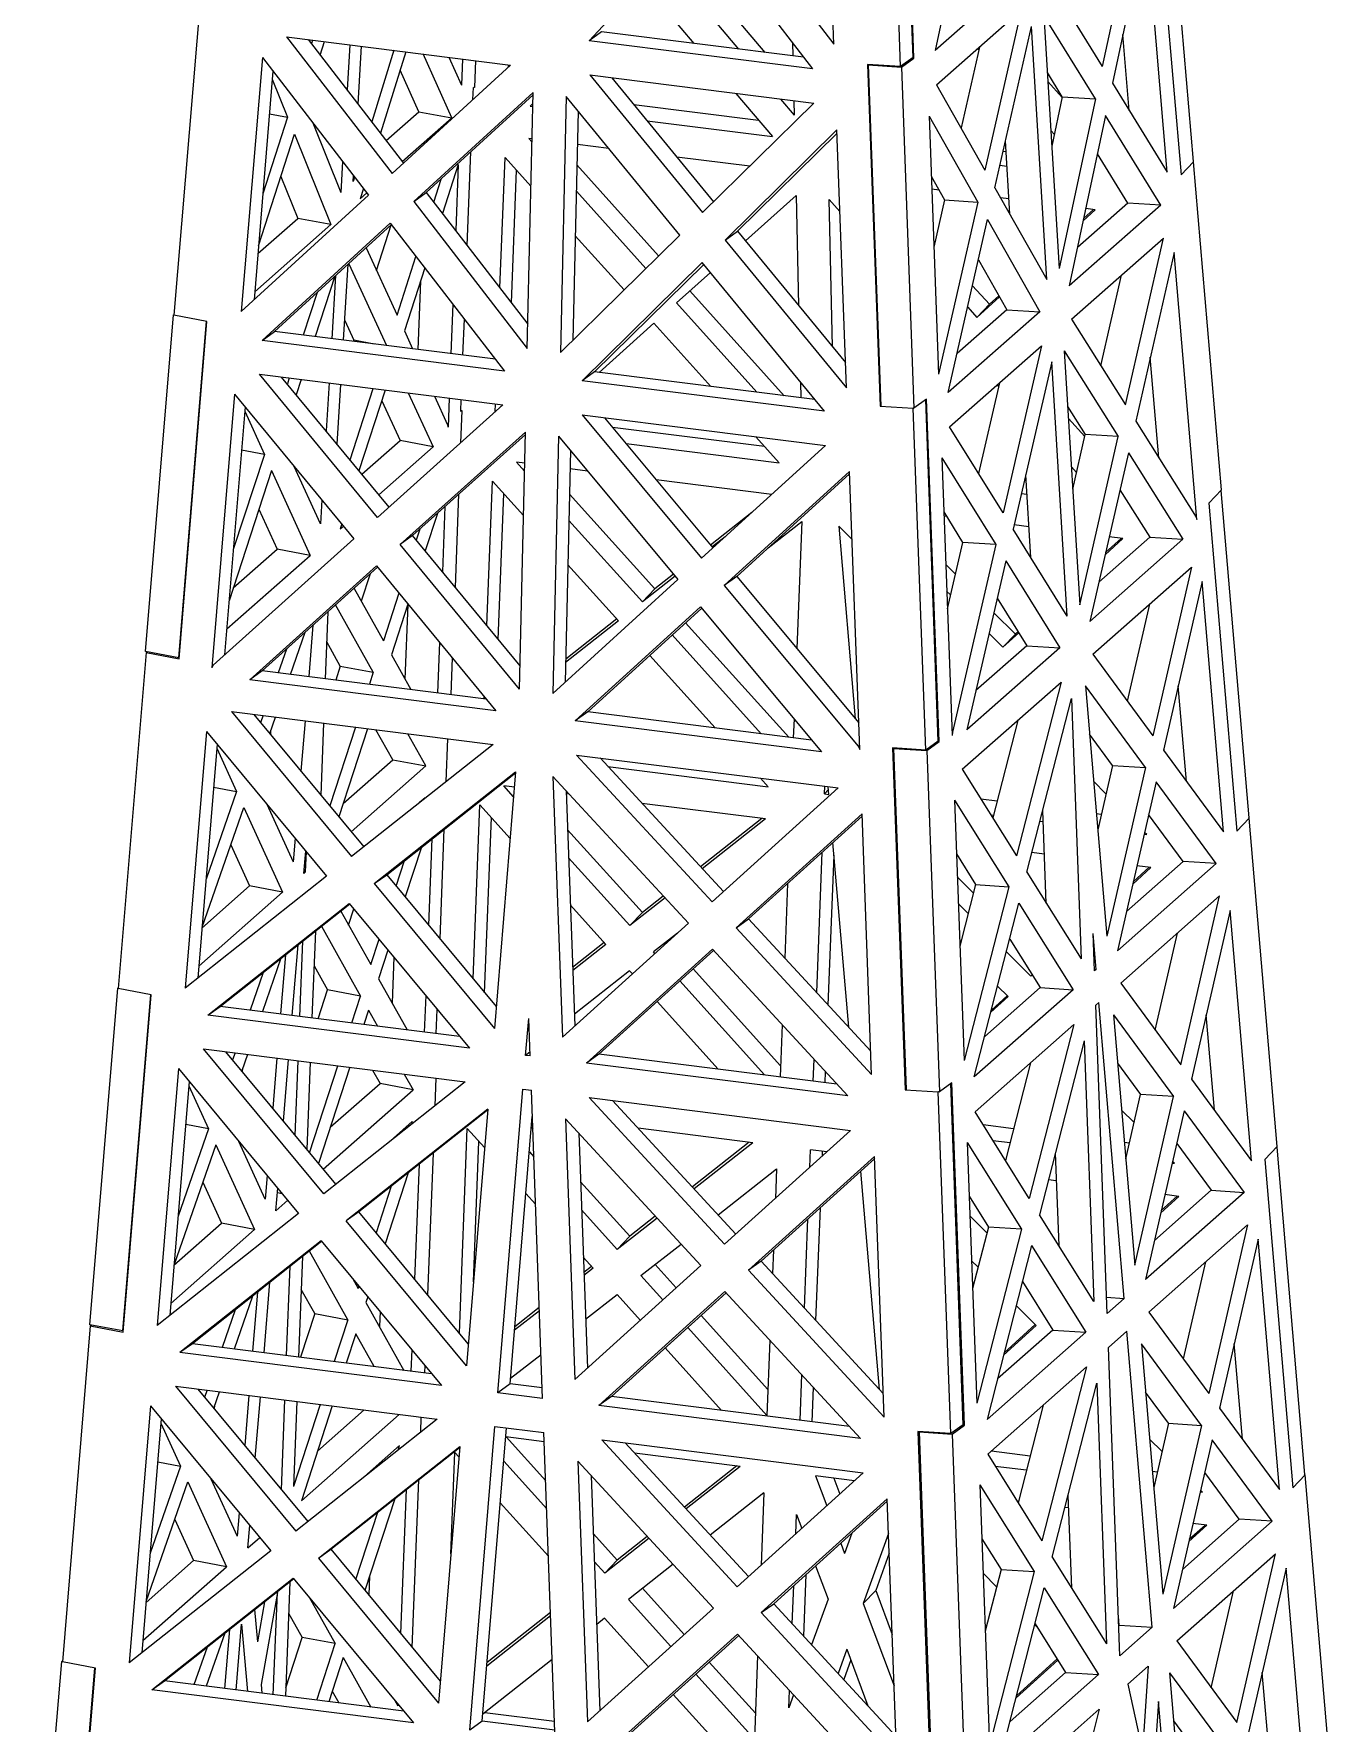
# Model space of a CAD drawing. Header units: millimetres. Extents: x 6136 to 7046, y 1563 to 2173.
# Drawn here: x 6871 to 6910.6, y 1842.3 to 1893.9 of the extents above; entities that cross this region are included whole.
import ezdxf

# ---------------------------------------------------------------- set-up
doc = ezdxf.new("R2010")
doc.units = ezdxf.units.MM
doc.header["$LTSCALE"] = 0.5
doc.layers.get('0').update_dxf_attribs({"color": 255})

# ---------------------------------------------------------------- blocks, each defined once
blk = doc.blocks.new('eiffel')
at = {"color": 3, "linetype": 'Continuous', "lineweight": 15}
for p, q in [((9.205, 107.48), (8.673, 121.965)), ((9.734, 107.86), (9.203, 122.328)), ((9.769, 107.837), (9.231, 122.348)), ((6.371, 108.422), (5.974, 119.262)), ((19.905, 116.804), (21.091, 102.893)), ((20.418, 117.342), (21.599, 103.458)), ((12.192, 115.333), (10.674, 108.157)), ((1.629, 114.605), (6.371, 108.422)), ((19.175, 114.156), (17.752, 107.475)), ((0.694, 113.603), (-4.003, 108.568)), ((0.694, 113.603), (5.472, 107.374)), ((19.616, 113.498), (18.183, 106.775)), ((20.51, 102.999), (19.616, 113.498)), ((0.189, 111.937), (3.446, 108.076)), ((-20.418, 111.185), (-21.599, 96.944)), ((-0.373, 111.422), (2.331, 108.217)), ((14.255, 111.315), (10.674, 108.157)), ((15.586, 110.99), (17.752, 107.475)), ((-1.326, 110.548), (0.439, 108.455)), ((10.729, 106.707), (14.318, 109.873)), ((14.318, 109.873), (12.778, 103.088)), ((17.46, 106.103), (15.279, 109.641)), ((15.279, 109.641), (15.93, 98.924)), ((-3.473, 108.948), (-4.003, 108.568)), ((5.093, 107.869), (-3.473, 108.948)), ((13.198, 102.345), (14.749, 109.174)), ((15.4, 98.456), (14.749, 109.174)), ((18.894, 105.622), (18.621, 108.829)), ((-16.825, 108.739), (-7.328, 107.543)), ((-16.825, 108.739), (-12.35, 102.946)), ((-15.913, 108.624), (-11.868, 103.387)), ((-15.728, 108.601), (-15.777, 108.448)), ((-15.406, 107.967), (-15.222, 108.537)), ((-14.144, 108.401), (-14.262, 106.486)), ((-13.797, 105.885), (-13.646, 108.338)), ((-12.275, 108.166), (-13.216, 105.132)), ((5.472, 107.374), (-4.003, 108.568)), ((4.617, 108.488), (4.631, 107.927)), ((12.542, 108.306), (11.764, 104.88)), ((12.516, 108.193), (12.471, 108.244)), ((-17.853, 107.86), (-18.746, 97.092)), ((-17.853, 107.86), (-13.35, 102.03)), ((-11.775, 108.103), (-12.845, 104.652)), ((-7.328, 107.543), (-12.35, 102.946)), ((-9.824, 105.302), (-11.039, 108.01)), ((-9.949, 107.873), (-9.414, 106.682)), ((-9.371, 107.8), (-9.414, 106.682)), ((-8.819, 107.73), (-8.863, 106.591)), ((-7.417, 107.461), (-7.413, 107.553)), ((9.205, 107.48), (7.802, 107.569)), ((7.802, 107.569), (8.334, 93.085)), ((7.834, 107.547), (7.86, 107.565)), ((7.834, 107.547), (9.235, 107.458)), ((7.834, 107.547), (8.371, 93.091)), ((9.734, 107.86), (9.205, 107.48)), ((9.235, 107.458), (9.769, 107.837)), ((9.235, 107.458), (9.771, 93.001)), ((9.708, 107.841), (9.769, 107.837)), ((-17.404, 107.278), (-18.207, 97.585)), ((-17.431, 106.948), (-16.783, 105.336)), ((-11.225, 105.565), (-12.015, 107.328)), ((-3.975, 107.12), (5.522, 105.924)), ((-3.975, 107.12), (0.811, 101.288)), ((-3.037, 107.002), (1.276, 101.746)), ((10.729, 106.707), (12.778, 103.088)), ((16.059, 106.193), (15.426, 107.22)), ((15.449, 106.847), (16.054, 106.169)), ((18.183, 106.775), (20.51, 102.999)), ((-11.431, 101.756), (-6.376, 106.383)), ((-10.902, 102.136), (-6.379, 106.276)), ((-8.925, 106.081), (-8.905, 106.585)), ((-8.905, 106.585), (-8.894, 106.597)), ((-8.863, 106.591), (-8.894, 106.597)), ((-6.622, 95.531), (-6.376, 106.383)), ((-4.973, 106.206), (-5.219, 95.354)), ((-0.157, 100.336), (-4.973, 106.206)), ((2.224, 106.339), (3.768, 104.508)), ((4.116, 106.101), (4.69, 105.42)), ((4.675, 106.03), (4.69, 105.42)), ((16.059, 106.193), (15.615, 104.11)), ((17.46, 106.103), (15.93, 98.924)), ((16.059, 106.193), (17.46, 106.103)), ((-16.783, 105.336), (-17.835, 102.08)), ((-17.553, 105.48), (-16.783, 105.336)), ((-12.608, 104.345), (-11.225, 105.565)), ((-11.92, 103.454), (-9.824, 105.302)), ((-11.225, 105.565), (-9.824, 105.302)), ((-6.501, 105.802), (-6.387, 105.907)), ((-6.501, 105.802), (-6.39, 105.788)), ((-4.467, 105.588), (-4.687, 95.878)), ((-4.468, 105.546), (-4.428, 105.541)), ((-2.107, 105.869), (3.183, 105.203)), ((5.522, 105.924), (0.811, 101.288)), ((10.409, 105.379), (12.471, 101.737)), ((10.409, 105.379), (10.815, 94.448)), ((17.891, 105.403), (16.352, 98.179)), ((20.233, 101.602), (17.891, 105.403)), ((-18.017, 99.884), (-16.491, 104.609)), ((-16.491, 104.609), (-14.951, 100.781)), ((-15.718, 105.095), (-14.529, 102.14)), ((-1.539, 105.177), (3.768, 104.508)), ((6.505, 104.791), (1.764, 100.126)), ((6.51, 104.655), (2.293, 100.506)), ((6.906, 93.86), (6.505, 104.791)), ((15.721, 104.605), (15.575, 104.767)), ((-9.168, 99.892), (-9.012, 103.866)), ((-6.424, 104.288), (-6.551, 104.43)), ((-6.421, 104.413), (-6.551, 104.43)), ((-3.166, 104.003), (-4.499, 104.171)), ((13.55, 103.896), (13.675, 103.881)), ((13.837, 101.217), (13.648, 104.327)), ((-14.449, 103.452), (-14.529, 102.14)), ((-9.546, 103.329), (-10.22, 101.253)), ((-9.546, 103.329), (-9.656, 100.524)), ((-7.78, 98.095), (-7.566, 103.627)), ((-7.566, 103.627), (-6.467, 102.404)), ((-1.053, 99.453), (-4.518, 103.31)), ((2.806, 103.251), (-0.278, 103.639)), ((13.413, 103.293), (13.713, 103.255)), ((18.833, 101.692), (17.545, 103.781)), ((21.091, 102.893), (21.615, 103.446)), ((21.589, 103.448), (21.599, 103.458)), ((21.589, 103.448), (21.615, 103.446)), ((22.8, 89.535), (21.615, 103.446)), ((-17.067, 102.823), (-16.352, 101.044)), ((-13.999, 102.608), (-13.984, 102.851)), ((-13.941, 102.795), (-13.999, 102.608)), ((-10.591, 101.734), (-10.275, 102.71)), ((-7.297, 97.469), (-7.079, 103.085)), ((10.504, 102.827), (11.07, 101.827)), ((-13.35, 102.03), (-18.746, 97.092)), ((-13.57, 102.316), (-13.706, 101.879)), ((-13.706, 101.879), (-13.425, 102.127)), ((-11.431, 101.756), (-10.902, 102.136)), ((-11.431, 101.756), (-6.622, 95.531)), ((-10.902, 102.136), (-6.599, 96.565)), ((-1.598, 98.917), (-4.543, 102.195)), ((4.77, 102.019), (2.63, 100.095)), ((4.77, 102.019), (4.88, 97.354)), ((6.321, 95.598), (6.173, 101.843)), ((6.173, 101.843), (6.632, 101.337)), ((10.837, 102.239), (10.524, 102.278)), ((11.07, 101.827), (10.615, 99.824)), ((12.471, 101.737), (10.815, 94.448)), ((11.07, 101.827), (12.471, 101.737)), ((13.198, 102.345), (15.4, 98.456)), ((13.798, 101.866), (13.444, 101.911)), ((18.833, 101.692), (16.699, 99.81)), ((20.233, 101.602), (18.833, 101.692)), ((-18.044, 99.551), (-16.352, 101.044)), ((-14.951, 100.781), (-16.352, 101.044)), ((11.225, 93.658), (12.891, 100.994)), ((12.891, 100.994), (15.106, 97.081)), ((20.233, 101.602), (16.352, 98.179)), ((16.941, 100.945), (17.448, 101.406)), ((16.96, 101.035), (17.378, 101.415)), ((17.448, 101.406), (17.05, 101.456)), ((-18.178, 97.935), (-14.951, 100.781)), ((-17.862, 95.87), (-12.431, 100.841)), ((-17.333, 96.25), (-12.384, 100.779)), ((-13.017, 98.839), (-12.389, 100.775)), ((-12.431, 100.841), (-7.592, 94.576)), ((-0.157, 100.336), (-5.219, 95.354)), ((-4.586, 100.311), (-2.52, 98.011)), ((1.764, 100.126), (2.293, 100.506)), ((2.293, 100.506), (6.867, 94.933)), ((-13.458, 99.796), (-12.144, 96.948)), ((1.764, 100.126), (6.906, 93.86)), ((10.609, 100.008), (10.647, 99.965)), ((16.452, 96.769), (20.351, 100.207)), ((18.736, 93.144), (20.351, 100.207)), ((20.801, 99.593), (19.169, 92.457)), ((21.764, 88.288), (20.801, 99.593)), ((-14.414, 95.882), (-14.215, 99.103)), ((-14.193, 99.123), (-12.592, 95.652)), ((-12.144, 96.948), (-11.34, 99.428)), ((-10.968, 98.946), (-11.834, 96.276)), ((0.797, 99.174), (-4.298, 94.161)), ((0.861, 99.096), (-3.768, 94.541)), ((5.972, 92.867), (0.797, 99.174)), ((12.505, 99.292), (13.706, 97.17)), ((-14.776, 98.59), (-15.611, 96.033)), ((-14.747, 98.617), (-14.911, 95.945)), ((-11.151, 98.382), (-11.265, 95.485)), ((1.14, 98.755), (-0.294, 97.465)), ((12.255, 98.191), (12.968, 97.404)), ((17.693, 94.799), (18.571, 98.638)), ((-15.531, 97.899), (-16.119, 96.097)), ((-9.779, 97.406), (-9.861, 95.308)), ((3.112, 93.674), (-0.294, 97.465)), ((4.27, 93.528), (0.274, 97.976)), ((12.438, 96.85), (13.395, 97.72)), ((12.438, 96.85), (12.968, 97.404)), ((12.968, 97.404), (13.368, 97.768)), ((-22.8, 82.689), (-21.615, 96.956)), ((-21.597, 96.969), (-21.615, 96.956)), ((-21.598, 96.953), (-21.615, 96.956)), ((-20.201, 96.68), (-21.599, 96.944)), ((-21.4, 82.426), (-20.215, 96.682)), ((-21.386, 82.385), (-20.201, 96.68)), ((-14.362, 96.717), (-13.976, 95.881)), ((-9.35, 95.244), (-9.29, 96.774)), ((15.106, 97.081), (11.225, 93.658)), ((13.706, 97.17), (11.601, 95.314)), ((12.048, 97.281), (12.438, 96.85)), ((13.706, 97.17), (15.106, 97.081)), ((16.452, 96.769), (18.736, 93.144)), ((-17.862, 95.87), (-17.333, 96.25)), ((-7.974, 95.071), (-17.333, 96.25)), ((-11.834, 96.276), (-11.482, 95.513)), ((-1.254, 96.602), (-3.574, 94.516)), ((-1.254, 96.602), (1.155, 93.92)), ((-7.592, 94.576), (-17.862, 95.87)), ((-13.993, 95.829), (-13.976, 95.881)), ((-13.109, 95.718), (-13.976, 95.881)), ((11.28, 92.208), (15.179, 95.646)), ((15.179, 95.646), (13.545, 88.566)), ((16.142, 95.426), (18.428, 91.798)), ((16.142, 95.426), (16.796, 84.66)), ((-3.768, 94.541), (-4.298, 94.161)), ((5.563, 93.365), (-3.768, 94.541)), ((15.612, 94.958), (13.976, 87.872)), ((16.265, 84.192), (15.612, 94.958)), ((20.149, 90.902), (19.786, 95.156)), ((-17.977, 94.44), (-7.662, 93.14)), ((-12.968, 88.374), (-17.977, 94.44)), ((-12.484, 88.809), (-17.036, 94.321)), ((-16.712, 94.281), (-16.794, 94.028)), ((-16.203, 94.216), (-16.415, 93.569)), ((-15.027, 94.068), (-15.152, 92.04)), ((-14.685, 91.475), (-14.529, 94.006)), ((-14.136, 90.809), (-13.155, 93.832)), ((5.972, 92.867), (-4.298, 94.161)), ((4.957, 94.104), (4.972, 93.439)), ((13.394, 94.072), (12.508, 90.233)), ((13.294, 93.983), (13.358, 93.913)), ((-19.036, 93.599), (-19.997, 82.004)), ((-19.036, 93.599), (-13.974, 87.47)), ((-12.648, 93.769), (-13.757, 90.35)), ((-7.662, 93.14), (-12.968, 88.374)), ((-12.794, 93.317), (-12.013, 91.625)), ((-11.666, 93.645), (-10.613, 91.361)), ((-10.556, 93.505), (-9.999, 92.297)), ((-9.935, 93.427), (-9.983, 92.2)), ((-9.444, 92.865), (-9.424, 93.362)), ((-7.984, 92.851), (-7.971, 93.179)), ((8.37, 93.111), (8.334, 93.085)), ((8.334, 93.085), (9.736, 92.996)), ((10.306, 93.381), (9.771, 93.001)), ((10.797, 78.892), (10.266, 93.353)), ((10.844, 78.871), (10.306, 93.381)), ((-18.583, 93.051), (-19.454, 82.546)), ((-18.598, 92.871), (-17.768, 91.042)), ((-9.395, 92.897), (-9.448, 91.536)), ((-9.409, 92.9), (-9.444, 92.865)), ((-9.442, 92.906), (-9.395, 92.897)), ((-4.293, 92.716), (6.022, 91.416)), ((-4.293, 92.716), (0.767, 86.644)), ((-3.348, 92.597), (1.248, 87.081)), ((9.746, 93.003), (9.736, 92.996)), ((10.268, 78.512), (9.736, 92.996)), ((9.746, 93.003), (9.771, 93.001)), ((16.285, 93.065), (17.027, 91.888)), ((16.315, 92.57), (17.009, 91.805)), ((19.169, 92.457), (21.734, 88.386)), ((19.175, 92.482), (19.178, 92.442)), ((-6.703, 91.989), (-12.013, 87.218)), ((-6.705, 91.891), (-11.483, 87.598)), ((-9.999, 92.297), (-9.983, 92.2)), ((-6.949, 81.087), (-6.703, 91.989)), ((-5.299, 91.812), (-5.546, 80.91)), ((-5.299, 91.812), (-0.235, 85.734)), ((-3.015, 92.197), (3.433, 91.384)), ((3.071, 91.788), (4.062, 90.685)), ((13.545, 88.566), (11.28, 92.208)), ((16.498, 89.57), (17.027, 91.888)), ((16.796, 84.66), (18.428, 91.798)), ((18.428, 91.798), (17.027, 91.888)), ((-17.768, 91.042), (-19.084, 87.011)), ((-17.768, 91.042), (-18.735, 91.224)), ((-13.631, 90.198), (-12.013, 91.625)), ((-12.915, 89.331), (-10.613, 91.361)), ((-10.613, 91.361), (-12.013, 91.625)), ((-4.792, 91.203), (-5.015, 81.393)), ((-2.437, 91.504), (4.062, 90.685)), ((0.767, 86.644), (6.022, 91.416)), ((18.861, 91.111), (17.227, 83.966)), ((18.861, 91.111), (21.171, 87.444)), ((-17.461, 90.364), (-19.264, 84.837)), ((-17.461, 90.364), (-15.827, 86.763)), ((-15.395, 88.094), (-16.499, 90.527)), ((-6.732, 90.666), (-7.082, 90.71)), ((-7.082, 90.71), (-6.74, 90.332)), ((-4.065, 90.33), (-4.81, 90.424)), ((7.036, 90.314), (1.727, 85.492)), ((7.04, 90.216), (2.256, 85.871)), ((7.468, 78.543), (7.036, 90.314)), ((10.947, 90.902), (13.235, 87.223)), ((10.947, 90.902), (11.383, 79.132)), ((12.503, 90.242), (12.51, 90.241)), ((16.441, 90.51), (16.658, 90.27)), ((-8.336, 83.787), (-8.098, 89.91)), ((-8.098, 89.91), (-6.783, 88.452)), ((3.743, 89.346), (-1.153, 89.963)), ((14.466, 89.994), (14.518, 89.988)), ((14.719, 86.678), (14.507, 90.173)), ((16.487, 89.74), (16.535, 89.734)), ((18.503, 89.545), (19.771, 87.533)), ((22.8, 89.535), (22.276, 88.981)), ((22.785, 89.518), (23.965, 75.639)), ((-15.332, 89.114), (-15.395, 88.094)), ((-10.115, 88.827), (-10.223, 86.072)), ((-9.533, 89.35), (-9.685, 85.42)), ((-7.851, 83.199), (-7.611, 89.37)), ((-4.834, 89.36), (-1.212, 85.345)), ((14.327, 89.391), (14.556, 89.363)), ((22.276, 88.981), (23.462, 75.069)), ((-17.996, 88.722), (-17.227, 87.027)), ((-14.489, 88.093), (-14.557, 87.883)), ((-10.432, 88.542), (-10.95, 86.952)), ((-4.859, 88.247), (-1.741, 84.791)), ((2.896, 88.578), (1.148, 87.202)), ((3.586, 87.079), (5.01, 88.2)), ((5.01, 88.2), (4.801, 82.818)), ((11.032, 88.603), (11.834, 87.313)), ((11.15, 88.413), (11.038, 88.427)), ((21.734, 88.386), (21.764, 88.288)), ((-13.974, 87.47), (-19.932, 82.117)), ((-14.557, 87.883), (-14.417, 88.006)), ((-11.483, 87.598), (-12.013, 87.218)), ((-6.927, 82.08), (-11.483, 87.598)), ((-11.18, 87.871), (-11.329, 87.411)), ((1.763, 87.549), (1.217, 87.119)), ((7.142, 87.445), (6.586, 88.001)), ((6.586, 88.001), (7.28, 79.842)), ((16.265, 84.192), (13.976, 87.872)), ((14.641, 87.973), (14.018, 88.052)), ((21.171, 87.444), (17.227, 83.966)), ((19.771, 87.533), (17.607, 85.625)), ((18.631, 87.471), (17.872, 86.784)), ((18.558, 87.48), (17.893, 86.879)), ((18.631, 87.471), (18.046, 87.544)), ((19.771, 87.533), (21.171, 87.444)), ((-19.363, 83.644), (-15.827, 86.763)), ((-19.084, 85.389), (-17.227, 87.027)), ((-15.827, 86.763), (-17.227, 87.027)), ((-6.949, 81.087), (-12.013, 87.218)), ((11.834, 87.313), (11.184, 84.497)), ((13.235, 87.223), (11.4, 79.273)), ((13.235, 87.223), (11.834, 87.313)), ((-13.019, 86.314), (-18.386, 81.492)), ((-12.974, 86.259), (-17.857, 81.872)), ((-13.28, 85.984), (-13.659, 84.817)), ((-13.019, 86.314), (-7.951, 80.177)), ((-4.902, 86.367), (-2.758, 83.991)), ((-0.426, 85.963), (-1.212, 85.345)), ((11.115, 86.376), (11.524, 85.967)), ((13.666, 86.529), (12.013, 79.367)), ((13.666, 86.529), (15.957, 82.846)), ((17.347, 82.573), (21.538, 86.269)), ((21.538, 86.269), (19.895, 79.117)), ((-13.967, 85.366), (-12.719, 83.139)), ((-5.546, 80.91), (-0.235, 85.734)), ((-0.357, 85.88), (-1.741, 84.791)), ((-1.212, 85.345), (-1.741, 84.791)), ((2.256, 85.871), (1.727, 85.492)), ((1.727, 85.492), (7.409, 78.672)), ((2.256, 85.871), (7.427, 79.665)), ((11.156, 85.251), (11.32, 85.086)), ((21.988, 85.657), (20.345, 78.505)), ((22.893, 75.049), (21.988, 85.657)), ((-13.152, 81.809), (-14.75, 84.662)), ((-12.063, 85.156), (-12.719, 83.139)), ((-11.684, 84.696), (-12.385, 82.542)), ((-11.689, 84.68), (-11.813, 81.522)), ((0.725, 84.582), (-4.591, 79.754)), ((0.773, 84.524), (-4.062, 80.134)), ((0.725, 84.582), (5.843, 78.439)), ((13.302, 84.952), (14.557, 82.935)), ((19.756, 84.697), (18.811, 80.587)), ((-15.709, 83.801), (-15.89, 81.624)), ((-15.074, 84.372), (-15.185, 81.535)), ((-2.758, 83.991), (-4.996, 82.229)), ((-2.83, 84.071), (-4.993, 82.369)), ((0.089, 83.903), (4.459, 79.06)), ((13.159, 84.33), (14.068, 83.42)), ((-16.664, 81.721), (-16.042, 83.502)), ((-14.552, 82.073), (-15.124, 83.093)), ((-10.341, 83.071), (-10.425, 80.935)), ((-0.477, 83.39), (3.298, 79.206)), ((12.955, 83.449), (13.538, 82.866)), ((14.218, 83.48), (13.538, 82.866)), ((13.538, 82.866), (14.068, 83.42)), ((14.188, 83.528), (14.068, 83.42)), ((-22.784, 82.649), (-23.965, 68.408)), ((-21.4, 82.426), (-22.8, 82.689)), ((-22.743, 82.679), (-22.784, 82.649)), ((-22.784, 82.649), (-21.386, 82.385)), ((-21.4, 82.426), (-21.381, 82.44)), ((-16.836, 82.788), (-17.186, 81.787)), ((-12.385, 82.542), (-11.565, 81.079)), ((-9.802, 82.418), (-9.862, 80.864)), ((-1.432, 82.522), (1.336, 79.453)), ((15.957, 82.846), (12.013, 79.367)), ((14.557, 82.935), (12.397, 81.031)), ((14.557, 82.935), (15.957, 82.846)), ((17.347, 82.573), (19.895, 79.117)), ((-19.932, 82.117), (-19.997, 82.004)), ((-17.857, 81.872), (-18.386, 81.492)), ((-8.363, 80.675), (-17.857, 81.872)), ((-14.552, 82.073), (-14.745, 81.48)), ((-14.552, 82.073), (-13.152, 81.809)), ((-13.152, 81.809), (-13.318, 81.3)), ((-7.951, 80.177), (-18.386, 81.492)), ((11.819, 77.698), (16.01, 81.394)), ((16.01, 81.394), (14.12, 74.024)), ((19.586, 77.772), (17.038, 81.228)), ((17.038, 81.228), (17.942, 70.62)), ((21.318, 77.186), (20.972, 81.235)), ((-8.456, 80.687), (-8.453, 80.784)), ((14.552, 73.333), (16.442, 80.702)), ((16.442, 80.702), (16.852, 69.659)), ((-19.16, 80.145), (-8.073, 78.748)), ((-19.16, 80.145), (-14.068, 74.007)), ((-18.217, 80.026), (-13.558, 74.41)), ((-17.819, 79.976), (-17.925, 79.674)), ((-17.541, 79.212), (-17.297, 79.91)), ((-16.045, 79.752), (-16.223, 77.622)), ((-15.259, 79.653), (-15.379, 76.605)), ((-13.909, 79.483), (-14.996, 76.143)), ((-4.062, 80.134), (-4.591, 79.754)), ((5.843, 78.439), (-4.591, 79.754)), ((5.428, 78.938), (-4.062, 80.134)), ((4.685, 79.83), (4.654, 79.035)), ((14.17, 79.771), (13.11, 75.637)), ((-20.221, 79.306), (-21.123, 68.426)), ((-19.768, 78.76), (-20.59, 68.848)), ((-20.221, 79.306), (-15.128, 73.168)), ((-17.504, 79.319), (-17.515, 79.18)), ((-13.401, 79.419), (-14.616, 75.685)), ((-12.328, 78.102), (-13.04, 79.374)), ((-10.927, 77.839), (-11.692, 79.204)), ((-10.06, 77.177), (-9.989, 78.989)), ((10.797, 78.892), (10.268, 78.512)), ((10.31, 78.491), (10.844, 78.871)), ((10.774, 78.875), (10.844, 78.871)), ((11.378, 79.274), (11.4, 79.273)), ((11.4, 79.273), (11.383, 79.132)), ((18.185, 77.861), (17.213, 79.18)), ((-19.782, 78.587), (-18.945, 76.756)), ((-14.434, 76.245), (-12.328, 78.102)), ((-8.073, 78.748), (-14.068, 74.007)), ((-12.328, 78.102), (-10.927, 77.839)), ((-4.534, 78.302), (6.552, 76.905)), ((-4.534, 78.302), (1.212, 72.082)), ((-3.538, 78.177), (1.691, 72.515)), ((7.462, 78.71), (7.409, 78.672)), ((7.409, 78.672), (7.468, 78.543)), ((10.268, 78.512), (8.865, 78.6)), ((8.865, 78.6), (9.397, 64.116)), ((8.909, 78.58), (8.932, 78.596)), ((8.909, 78.58), (10.31, 78.491)), ((8.909, 78.58), (9.446, 64.125)), ((10.31, 78.491), (10.846, 64.035)), ((20.345, 78.505), (22.893, 75.049)), ((20.359, 78.563), (20.366, 78.478)), ((-14.089, 75.05), (-10.927, 77.839)), ((-13.11, 72.852), (-7.116, 77.594)), ((-12.581, 73.232), (-7.119, 77.552)), ((-7.116, 77.594), (-8.018, 66.714)), ((0.207, 71.174), (-5.539, 77.395)), ((-5.539, 77.395), (-5.134, 66.35)), ((-3.203, 77.814), (3.588, 76.958)), ((11.819, 77.698), (14.12, 74.024)), ((18.185, 77.861), (17.558, 75.131)), ((19.586, 77.772), (17.942, 70.62)), ((18.185, 77.861), (19.586, 77.772)), ((-18.945, 76.756), (-20.242, 73.046)), ((-19.919, 76.94), (-18.945, 76.756)), ((-7.203, 76.535), (-7.614, 76.991)), ((-7.17, 76.935), (-7.614, 76.991)), ((-4.973, 76.782), (-4.608, 66.825)), ((-4.843, 76.642), (-4.969, 76.657)), ((6.552, 76.905), (1.212, 72.082)), ((3.261, 77.32), (3.588, 76.958)), ((5.974, 76.657), (5.987, 76.977)), ((5.974, 76.657), (6.145, 76.836)), ((5.974, 76.657), (6.162, 76.634)), ((6.162, 76.634), (6.135, 76.958)), ((17.91, 76.664), (17.382, 77.192)), ((20.036, 77.16), (18.393, 70.009)), ((22.583, 73.704), (20.036, 77.16)), ((-20.411, 71.002), (-18.636, 76.081)), ((-18.636, 76.081), (-16.993, 72.49)), ((-17.657, 76.215), (-16.542, 73.779)), ((-10.958, 76.488), (-11.188, 76.285)), ((-10.967, 76.459), (-10.958, 76.488)), ((-8.917, 68.816), (-8.631, 76.191)), ((-8.631, 76.191), (-7.35, 74.77)), ((3.472, 75.594), (-1.762, 76.253)), ((11.485, 76.394), (13.785, 72.72)), ((11.485, 76.394), (11.895, 65.35)), ((12.605, 76.442), (13.294, 76.356)), ((15.222, 75.944), (15.367, 72.031)), ((-8.432, 68.231), (-8.144, 75.651)), ((3.322, 75.613), (0.721, 73.566)), ((3.472, 75.594), (0.794, 73.486)), ((7.569, 75.805), (2.228, 70.981)), ((7.572, 75.71), (2.758, 71.361)), ((7.974, 64.76), (7.569, 75.805)), ((13.027, 75.769), (13.14, 75.755)), ((15.11, 75.506), (15.239, 75.49)), ((17.499, 75.826), (17.711, 75.799)), ((17.552, 75.199), (17.573, 75.196)), ((21.183, 73.794), (19.719, 75.78)), ((23.462, 75.069), (23.986, 75.623)), ((23.952, 75.625), (23.965, 75.639)), ((23.952, 75.625), (23.986, 75.623)), ((25.172, 61.711), (23.986, 75.623)), ((-19.19, 74.495), (-18.393, 72.753)), ((-16.459, 74.772), (-16.542, 73.779)), ((-10.668, 74.745), (-10.811, 71.099)), ((-10.321, 70.509), (-10.139, 75.163)), ((-1.744, 71.625), (-4.913, 75.137)), ((7.002, 66.766), (6.336, 74.593)), ((19.528, 74.95), (19.636, 74.936)), ((19.636, 74.936), (19.546, 75.026)), ((-16.091, 73.285), (-16.012, 74.233)), ((-16.019, 73.348), (-15.986, 74.201)), ((-12.176, 72.744), (-11.822, 73.832)), ((-11.11, 74.395), (-11.796, 72.286)), ((-2.274, 71.071), (-4.869, 73.948)), ((5.647, 68.233), (5.878, 74.179)), ((6.134, 67.705), (6.381, 74.061)), ((11.57, 74.111), (12.385, 72.809)), ((15.29, 74.105), (14.767, 74.171)), ((21.183, 73.794), (18.775, 71.67)), ((22.583, 73.704), (21.183, 73.794)), ((-15.128, 73.168), (-21.123, 68.426)), ((-16.091, 73.285), (-16.019, 73.348)), ((-16.019, 73.348), (-16.084, 73.36)), ((-13.11, 72.852), (-12.581, 73.232)), ((-12.581, 73.232), (-7.941, 67.639)), ((11.606, 73.135), (12.292, 72.448)), ((14.552, 73.333), (16.852, 69.659)), ((22.583, 73.704), (18.393, 70.009)), ((19.043, 72.835), (19.816, 73.535)), ((19.064, 72.93), (19.743, 73.544)), ((19.816, 73.535), (19.221, 73.61)), ((-20.548, 69.354), (-16.993, 72.49)), ((-20.414, 70.971), (-18.393, 72.753)), ((-16.993, 72.49), (-18.393, 72.753)), ((-13.11, 72.852), (-8.018, 66.714)), ((-0.856, 72.325), (-1.744, 71.625)), ((4.414, 72.857), (4.291, 69.7)), ((12.385, 72.809), (11.715, 70.198)), ((13.785, 72.72), (11.895, 65.35)), ((12.385, 72.809), (13.785, 72.72)), ((18.535, 68.635), (22.726, 72.331)), ((21.082, 65.179), (22.726, 72.331)), ((-20.165, 67.272), (-14.171, 72.013)), ((-19.636, 67.651), (-14.151, 71.99)), ((-14.53, 71.69), (-13.258, 69.419)), ((-14.198, 71.097), (-13.976, 71.779)), ((-14.171, 72.013), (-9.078, 65.875)), ((-4.795, 71.939), (-3.29, 70.271)), ((-0.782, 72.245), (-2.274, 71.071)), ((-1.744, 71.625), (-2.274, 71.071)), ((11.648, 72.01), (12.071, 71.586)), ((12.328, 64.659), (14.218, 72.029)), ((14.218, 72.029), (16.518, 68.355)), ((23.176, 71.719), (21.533, 64.568)), ((24.08, 61.111), (23.176, 71.719)), ((-15.346, 71.044), (-13.69, 68.089)), ((0.207, 71.174), (-5.134, 66.35)), ((2.228, 70.981), (2.758, 71.361)), ((2.228, 70.981), (7.974, 64.76)), ((2.758, 71.361), (7.938, 65.753)), ((-16.591, 67.268), (-16.342, 70.256)), ((-16.26, 67.226), (-16.134, 70.421)), ((-15.605, 70.84), (-15.749, 67.162)), ((-13.258, 69.419), (-12.908, 70.492)), ((-3.363, 70.351), (-4.699, 69.3)), ((-3.29, 70.271), (-4.694, 69.167)), ((-0.261, 70.752), (-1.269, 69.958)), ((-0.644, 70.406), (-0.667, 70.432)), ((13.827, 70.505), (15.117, 68.444)), ((17.491, 69.213), (17.361, 70.74)), ((17.42, 69.15), (17.361, 70.74)), ((19.999, 66.649), (20.944, 70.759)), ((-17.063, 69.687), (-17.853, 67.427)), ((-16.869, 69.84), (-17.078, 67.329)), ((-12.529, 70.034), (-12.923, 68.822)), ((-12.276, 69.729), (-12.351, 67.801)), ((1.224, 70.074), (-4.117, 65.25)), ((1.273, 70.02), (-3.588, 65.63)), ((-1.211, 69.893), (-1.269, 69.958)), ((6.97, 63.853), (1.224, 70.074)), ((13.689, 69.966), (14.724, 68.93)), ((-17.816, 69.091), (-18.375, 67.493)), ((-15.663, 69.373), (-15.091, 68.352)), ((-12.923, 68.822), (-11.708, 66.653)), ((-2.286, 69.158), (-4.626, 67.316)), ((-2.286, 69.158), (-2.169, 69.028)), ((4.114, 65.132), (0.409, 69.239)), ((14.724, 68.93), (14.778, 68.987)), ((14.724, 68.93), (14.781, 68.982)), ((17.417, 69.218), (17.491, 69.213)), ((17.491, 69.213), (17.42, 69.15)), ((-25.172, 54.157), (-23.986, 68.423)), ((-23.962, 68.44), (-23.986, 68.423)), ((-23.964, 68.419), (-23.986, 68.423)), ((-22.567, 68.143), (-23.965, 68.408)), ((-23.771, 53.894), (-22.587, 68.147)), ((-23.752, 53.848), (-22.567, 68.143)), ((-15.489, 67.129), (-15.091, 68.352)), ((-13.69, 68.089), (-15.091, 68.352)), ((-14.061, 66.949), (-13.69, 68.089)), ((-10.929, 68.105), (-10.989, 66.562)), ((3.434, 64.745), (-0.158, 68.727)), ((16.518, 68.355), (12.328, 64.659)), ((15.117, 68.444), (12.767, 66.371)), ((13.03, 67.399), (13.766, 68.064)), ((13.055, 67.496), (13.726, 68.103)), ((13.316, 68.514), (13.766, 68.064)), ((15.117, 68.444), (16.518, 68.355)), ((18.535, 68.635), (21.082, 65.179)), ((-20.165, 67.272), (-19.636, 67.651)), ((-9.492, 66.373), (-19.636, 67.651)), ((-13.356, 67.492), (-13.553, 66.885)), ((-13.356, 67.492), (-12.975, 66.812)), ((-10.479, 66.498), (-10.439, 67.515)), ((-1.116, 67.862), (1.473, 64.992)), ((17.474, 67.699), (17.61, 67.819)), ((17.958, 54.64), (17.474, 67.699)), ((18.679, 55.275), (17.61, 67.819)), ((22.505, 63.248), (22.16, 67.297)), ((-9.078, 65.875), (-20.165, 67.272)), ((-6.692, 65.574), (-6.562, 67.141)), ((-6.503, 65.55), (-6.562, 67.141)), ((4.182, 66.872), (4.096, 64.662)), ((12.358, 63.188), (16.548, 66.883)), ((16.548, 66.883), (14.658, 59.513)), ((18.226, 67.29), (20.773, 63.834)), ((18.226, 67.29), (19.13, 56.682)), ((16.981, 66.192), (15.091, 58.822)), ((16.981, 66.192), (17.391, 55.148)), ((-20.345, 65.85), (-9.259, 64.453)), ((-15.253, 59.712), (-20.345, 65.85)), ((-14.743, 60.115), (-19.402, 65.731)), ((-19.008, 65.681), (-19.113, 65.382)), ((-18.486, 65.616), (-18.729, 64.92)), ((-17.234, 65.458), (-17.41, 63.33)), ((-16.963, 62.791), (-16.746, 65.397)), ((-16.458, 62.182), (-16.334, 65.345)), ((-15.823, 65.28), (-15.968, 61.591)), ((-6.509, 65.705), (-6.692, 65.574)), ((-6.503, 65.55), (-6.692, 65.574)), ((-3.588, 65.63), (-4.117, 65.25)), ((6.97, 63.853), (-4.117, 65.25)), ((6.503, 64.358), (-3.588, 65.63)), ((5.501, 64.484), (5.537, 65.404)), ((14.709, 65.261), (13.648, 61.126)), ((18.401, 65.243), (19.373, 63.923)), ((-21.406, 65.011), (-22.308, 54.131)), ((-20.953, 64.465), (-21.775, 54.553)), ((-21.406, 65.011), (-16.314, 58.873)), ((-18.692, 65.026), (-18.703, 64.888)), ((-15.851, 61.45), (-14.652, 65.133)), ((-14.144, 65.069), (-15.471, 60.992)), ((-9.259, 64.453), (-15.253, 59.712)), ((-13.183, 64.948), (-12.866, 64.382)), ((-11.835, 64.778), (-11.466, 64.119)), ((-10.493, 64.609), (-10.539, 63.441)), ((6.007, 64.421), (6.024, 64.876)), ((21.533, 64.568), (24.08, 61.111)), ((21.545, 64.618), (21.551, 64.544)), ((-20.968, 64.289), (-20.133, 62.464)), ((-15.276, 60.758), (-11.466, 64.119)), ((-14.972, 62.525), (-12.866, 64.382)), ((-11.466, 64.119), (-12.866, 64.382)), ((-7.877, 51.279), (-6.81, 64.145)), ((-6.81, 64.145), (-6.45, 64.099)), ((-5.971, 51.039), (-6.45, 64.099)), ((-4.002, 63.791), (7.085, 62.394)), ((-4.002, 63.791), (1.744, 57.57)), ((9.445, 64.15), (9.397, 64.116)), ((9.397, 64.116), (10.8, 64.028)), ((10.812, 64.037), (10.8, 64.028)), ((11.331, 49.544), (10.8, 64.028)), ((10.812, 64.037), (10.846, 64.035)), ((11.381, 64.415), (10.846, 64.035)), ((11.861, 49.923), (11.33, 64.379)), ((11.919, 49.904), (11.381, 64.415)), ((18.746, 61.194), (19.373, 63.923)), ((19.13, 56.682), (20.773, 63.834)), ((20.773, 63.834), (19.373, 63.923)), ((-8.301, 63.299), (-14.295, 58.557)), ((-8.304, 63.257), (-13.766, 58.937)), ((-8.301, 63.299), (-9.203, 52.419)), ((-3.006, 63.665), (2.224, 58.004)), ((14.658, 59.513), (12.358, 63.188)), ((18.57, 63.254), (19.098, 62.726)), ((21.224, 63.222), (19.581, 56.071)), ((21.224, 63.222), (23.771, 59.766)), ((-20.133, 62.464), (-21.426, 58.764)), ((-20.133, 62.464), (-21.104, 62.646)), ((-11.496, 62.767), (-12.42, 61.953)), ((-11.496, 62.767), (-11.533, 62.654)), ((-9.5, 53.796), (-9.164, 62.471)), ((-9.164, 62.471), (-8.436, 61.665)), ((-7.348, 51.659), (-6.409, 62.979)), ((-6.446, 62.527), (-6.39, 62.465)), ((-5.006, 62.884), (0.74, 56.663)), ((-5.006, 62.884), (-4.601, 51.839)), ((2.94, 61.874), (-1.917, 62.486)), ((1.744, 57.57), (7.085, 62.394)), ((12.698, 62.644), (13.996, 62.481)), ((-19.824, 61.788), (-21.596, 56.719)), ((-19.824, 61.788), (-18.181, 58.197)), ((-17.73, 59.486), (-18.846, 61.925)), ((-8.908, 55.974), (-8.677, 61.931)), ((-4.441, 62.271), (-4.075, 52.314)), ((2.789, 61.893), (0.382, 59.998)), ((2.94, 61.874), (0.455, 59.919)), ((12.024, 61.884), (14.324, 58.209)), ((12.024, 61.884), (12.433, 50.84)), ((13.12, 61.971), (13.842, 61.88)), ((18.686, 61.89), (18.9, 61.863)), ((20.907, 61.842), (22.371, 59.856)), ((25.172, 61.711), (24.648, 61.158)), ((25.151, 61.69), (26.331, 47.819)), ((-11.209, 60.959), (-11.4, 56.086)), ((-10.617, 61.428), (-10.85, 55.422)), ((-6.533, 61.483), (-6.347, 61.276)), ((8.102, 61.293), (2.761, 56.47)), ((8.105, 61.198), (3.29, 56.849)), ((5.36, 60.836), (5.388, 61.566)), ((6.073, 61.48), (5.388, 61.566)), ((5.886, 61.311), (5.893, 61.502)), ((8.507, 50.249), (8.102, 61.293)), ((15.76, 61.433), (15.906, 57.521)), ((18.74, 61.262), (18.761, 61.26)), ((20.717, 61.013), (20.821, 61)), ((20.734, 61.088), (20.821, 61)), ((24.648, 61.158), (25.833, 47.246)), ((-20.378, 60.202), (-19.581, 58.46)), ((-17.647, 60.48), (-17.73, 59.486)), ((-11.676, 60.59), (-12.651, 57.593)), ((-4.365, 60.22), (-2.277, 57.906)), ((1.473, 58.816), (3.944, 60.761)), ((3.944, 60.761), (3.896, 59.514)), ((8.307, 51.418), (7.52, 60.67)), ((15.804, 60.254), (15.469, 60.296)), ((-17.278, 58.992), (-17.2, 59.941)), ((-17.278, 58.992), (-16.779, 59.433)), ((-17.01, 59.713), (-17.215, 59.751)), ((-12.388, 60.027), (-13.031, 58.051)), ((-6.679, 59.718), (-6.273, 59.267)), ((12.108, 59.601), (12.923, 58.299)), ((23.771, 59.766), (19.581, 56.071)), ((22.371, 59.856), (19.963, 57.732)), ((21.001, 59.599), (20.232, 58.903)), ((20.928, 59.608), (20.254, 58.998)), ((21.001, 59.599), (20.409, 59.674)), ((22.371, 59.856), (23.771, 59.766)), ((-16.314, 58.873), (-22.308, 54.131)), ((-13.766, 58.937), (-14.295, 58.557)), ((-9.126, 53.344), (-13.766, 58.937)), ((-4.322, 59.031), (-2.806, 57.352)), ((-1.195, 58.757), (-2.277, 57.906)), ((5.615, 54.333), (5.801, 59.117)), ((12.139, 58.768), (12.859, 58.048)), ((17.391, 55.148), (15.091, 58.822)), ((-21.733, 55.064), (-18.181, 58.197)), ((-21.599, 56.681), (-19.581, 58.46)), ((-18.181, 58.197), (-19.581, 58.46)), ((-9.203, 52.419), (-14.295, 58.557)), ((-1.122, 58.678), (-2.806, 57.352)), ((5.128, 54.86), (5.275, 58.642)), ((12.923, 58.299), (12.254, 55.688)), ((14.324, 58.209), (12.433, 50.84)), ((14.324, 58.209), (12.923, 58.299)), ((19.723, 54.698), (23.914, 58.393)), ((23.914, 58.393), (22.27, 51.241)), ((-15.356, 57.718), (-21.35, 52.977)), ((-15.336, 57.695), (-20.821, 53.357)), ((-14.229, 54.369), (-15.86, 57.28)), ((-15.356, 57.718), (-10.263, 51.58)), ((-2.277, 57.906), (-2.806, 57.352)), ((-1.802, 56.239), (-0.103, 57.576)), ((3.811, 57.319), (3.772, 56.328)), ((14.756, 57.518), (12.866, 50.149)), ((14.756, 57.518), (17.056, 53.844)), ((24.364, 57.782), (22.721, 50.63)), ((25.268, 47.174), (24.364, 57.782)), ((-16.824, 52.853), (-16.675, 56.636)), ((-16.146, 57.054), (-16.314, 52.789)), ((-4.601, 51.839), (0.74, 56.663)), ((-4.248, 57.023), (-3.823, 56.552)), ((-3.895, 56.632), (-4.224, 56.373)), ((-1.2, 56.712), (-0.305, 55.72)), ((3.29, 56.849), (2.761, 56.47)), ((3.29, 56.849), (8.471, 51.241)), ((12.486, 56.596), (12.21, 56.873)), ((22.131, 56.821), (21.187, 52.711)), ((-17.779, 52.973), (-17.531, 55.959)), ((-14.038, 56.13), (-13.796, 55.698)), ((-3.823, 56.552), (-4.219, 56.24)), ((-1.802, 56.239), (-0.872, 55.208)), ((2.761, 56.47), (8.507, 50.249)), ((14.366, 55.995), (15.656, 53.934)), ((-19.041, 53.132), (-18.252, 55.388)), ((-18.058, 55.542), (-18.266, 53.035)), ((-15.629, 54.632), (-16.201, 55.653)), ((-13.763, 55.799), (-13.796, 55.698)), ((-13.384, 55.341), (-13.462, 55.101)), ((-4.151, 54.39), (-2.818, 55.439)), ((1.756, 55.562), (-3.584, 50.738)), ((1.806, 55.509), (-3.055, 51.118)), ((-2.818, 55.439), (-1.829, 54.342)), ((1.756, 55.562), (7.503, 49.342)), ((17.933, 55.323), (18.679, 55.275)), ((18.679, 55.275), (17.958, 54.64)), ((-19.006, 54.792), (-19.563, 53.198)), ((-15.629, 54.632), (-16.232, 52.779)), ((-15.629, 54.632), (-14.229, 54.369)), ((-13.462, 55.101), (-11.851, 52.226)), ((-12.865, 54.716), (-12.89, 54.081)), ((-6.107, 54.754), (-7.16, 53.926)), ((-6.112, 54.887), (-7.147, 54.072)), ((0.748, 54.553), (3.581, 51.413)), ((14.951, 54.128), (14.104, 54.976)), ((19.723, 54.698), (22.27, 51.241)), ((-25.15, 54.113), (-26.331, 39.871)), ((-23.771, 53.894), (-25.172, 54.157)), ((-25.106, 54.145), (-25.15, 54.113)), ((-25.15, 54.113), (-23.752, 53.848)), ((-23.771, 53.894), (-23.747, 53.912)), ((-14.229, 54.369), (-14.805, 52.599)), ((-13.894, 53.772), (-14.297, 52.535)), ((-13.118, 52.386), (-13.894, 53.772)), ((0.181, 54.041), (3.539, 50.319)), ((17.056, 53.844), (12.866, 50.149)), ((15.656, 53.934), (13.305, 51.86)), ((14.951, 54.128), (13.565, 52.875)), ((14.912, 54.168), (13.59, 52.973)), ((15.656, 53.934), (17.056, 53.844)), ((18.012, 53.189), (18.798, 53.881)), ((19.867, 41.337), (18.798, 53.881)), ((-20.821, 53.357), (-21.35, 52.977)), ((-10.677, 52.079), (-20.821, 53.357)), ((-11.518, 53.092), (-11.553, 52.189)), ((-0.777, 53.176), (1.61, 50.531)), ((3.662, 53.499), (3.539, 50.319)), ((18.497, 40.129), (18.012, 53.189)), ((21.961, 49.896), (19.414, 53.352)), ((19.414, 53.352), (20.318, 42.744)), ((23.693, 49.311), (23.348, 53.36)), ((-10.263, 51.58), (-21.35, 52.977)), ((-10.966, 52.427), (-10.978, 52.117)), ((-7.329, 51.889), (-6.039, 52.904)), ((12.897, 48.677), (17.087, 52.373)), ((17.087, 52.373), (15.197, 45.003)), ((-21.531, 51.555), (-10.444, 50.158)), ((-21.531, 51.555), (-16.438, 45.417)), ((-7.348, 51.659), (-7.877, 51.279)), ((-5.987, 51.488), (-7.348, 51.659)), ((4.943, 50.111), (5.018, 52.032)), ((15.629, 44.312), (17.52, 51.682)), ((17.52, 51.682), (17.929, 40.638)), ((-20.588, 51.436), (-15.928, 45.82)), ((-20.196, 51.387), (-20.3, 51.09)), ((-19.917, 50.628), (-19.674, 51.321)), ((-18.422, 51.163), (-18.598, 49.038)), ((-18.151, 48.499), (-17.934, 51.102)), ((-17.047, 47.169), (-16.898, 50.971)), ((-16.387, 50.907), (-16.529, 47.3)), ((-5.971, 51.039), (-7.877, 51.279)), ((-3.055, 51.118), (-3.584, 50.738)), ((7.036, 49.847), (-3.055, 51.118)), ((5.449, 50.047), (5.505, 51.504)), ((20.561, 49.986), (19.589, 51.305)), ((-22.591, 50.716), (-23.493, 39.836)), ((-22.139, 50.171), (-22.96, 40.258)), ((-22.591, 50.716), (-17.499, 44.578)), ((-19.88, 50.733), (-19.891, 50.597)), ((-15.396, 50.782), (-16.529, 47.3)), ((-10.444, 50.158), (-16.438, 45.417)), ((-14.888, 50.718), (-16.195, 46.703)), ((-16.195, 46.703), (-12.047, 50.36)), ((-15.511, 48.805), (-13.534, 50.548)), ((-11.142, 49.606), (-11.117, 50.243)), ((7.503, 49.342), (-3.584, 50.738)), ((15.247, 50.75), (14.187, 46.616)), ((22.721, 50.63), (25.268, 47.174)), ((22.731, 50.672), (22.736, 50.61)), ((-22.153, 49.991), (-21.321, 48.171)), ((-9.062, 36.984), (-7.995, 49.85)), ((-8.533, 37.364), (-7.503, 49.788)), ((-7.995, 49.85), (-5.917, 49.588)), ((-5.903, 49.202), (-7.534, 49.408)), ((-5.843, 47.548), (-7.519, 49.406)), ((-5.438, 36.528), (-5.917, 49.588)), ((11.331, 49.544), (9.929, 49.632)), ((9.929, 49.632), (10.461, 35.148)), ((9.984, 49.614), (10.003, 49.627)), ((9.984, 49.614), (11.385, 49.524)), ((9.984, 49.614), (10.521, 35.158)), ((11.861, 49.923), (11.331, 49.544)), ((11.385, 49.524), (11.919, 49.904)), ((11.385, 49.524), (11.921, 35.068)), ((11.841, 49.909), (11.919, 49.904)), ((20.561, 49.986), (19.934, 47.256)), ((21.961, 49.896), (20.318, 42.744)), ((20.561, 49.986), (21.961, 49.896)), ((-15.48, 44.262), (-9.486, 49.004)), ((-14.951, 44.642), (-9.489, 48.962)), ((-12.035, 49.047), (-13.652, 47.621)), ((-12.099, 48.849), (-12.035, 49.047)), ((-9.486, 49.004), (-10.388, 38.124)), ((-9.863, 44.455), (-9.696, 48.752)), ((-9.696, 48.752), (-9.523, 48.559)), ((-3.469, 49.28), (7.618, 47.883)), ((-3.469, 49.28), (2.277, 43.059)), ((-2.473, 49.154), (2.757, 43.492)), ((2.407, 48.155), (-2.071, 48.719)), ((13.051, 48.813), (14.697, 48.606)), ((20.285, 48.787), (19.758, 49.315)), ((22.412, 49.285), (20.769, 42.133)), ((24.959, 45.829), (22.412, 49.285)), ((-21.321, 48.171), (-22.61, 44.481)), ((-22.289, 48.353), (-21.321, 48.171)), ((-5.799, 46.359), (-7.62, 48.377)), ((1.273, 42.152), (-4.474, 48.372)), ((-4.474, 48.372), (-4.068, 37.328)), ((2.257, 48.174), (0.042, 46.431)), ((2.407, 48.155), (0.116, 46.352)), ((12.897, 48.677), (15.197, 45.003)), ((13.213, 48.172), (14.543, 48.005)), ((-22.78, 42.437), (-21.012, 47.495)), ((-21.012, 47.495), (-19.368, 43.904)), ((-20.035, 47.635), (-18.918, 45.193)), ((-11.5, 40.482), (-11.221, 47.593)), ((-3.908, 47.76), (-3.542, 37.803)), ((7.618, 47.883), (2.277, 43.059)), ((7.244, 47.546), (5.601, 47.753)), ((5.601, 47.753), (6.074, 46.488)), ((6.374, 47.655), (6.624, 46.985)), ((12.562, 47.373), (14.862, 43.699)), ((12.562, 47.373), (12.972, 36.329)), ((19.874, 47.954), (20.088, 47.927)), ((19.928, 47.326), (19.949, 47.324)), ((23.559, 45.918), (22.095, 47.904)), ((25.833, 47.246), (26.357, 47.8)), ((26.315, 47.802), (26.331, 47.819)), ((26.315, 47.802), (26.357, 47.8)), ((27.543, 33.888), (26.357, 47.8)), ((-12.242, 46.785), (-13.506, 42.9)), ((-11.75, 47.174), (-11.99, 41.073)), ((-7.766, 46.612), (-5.725, 44.35)), ((3.412, 47.042), (1.134, 45.249)), ((3.412, 47.042), (3.292, 43.976)), ((8.634, 46.782), (3.294, 41.958)), ((8.638, 46.687), (3.823, 42.338)), ((9.04, 35.738), (8.634, 46.782)), ((14.201, 46.669), (14.149, 46.676)), ((16.299, 46.923), (16.444, 43.01)), ((21.905, 47.077), (22.006, 47.064)), ((22.006, 47.064), (21.921, 47.149)), ((-21.566, 45.909), (-20.769, 44.167)), ((-18.835, 46.189), (-18.918, 45.193)), ((-13.886, 43.358), (-12.954, 46.222)), ((4.756, 45.298), (4.788, 46.122)), ((4.788, 46.122), (5.01, 45.528)), ((16.318, 46.402), (16.17, 46.421)), ((24.959, 45.829), (20.769, 42.133)), ((23.559, 45.918), (21.15, 43.794)), ((24.959, 45.829), (23.559, 45.918)), ((-18.466, 44.699), (-18.387, 45.649)), ((-18.466, 44.699), (-17.966, 45.141)), ((-2.81, 44.186), (-3.818, 45.304)), ((-1.461, 45.111), (-3.339, 43.633)), ((-1.534, 45.19), (-2.81, 44.186)), ((7.138, 45.332), (6.827, 44.47)), ((8.688, 45.306), (7.621, 42.344)), ((21.421, 44.971), (22.186, 45.663)), ((21.443, 45.066), (22.113, 45.672)), ((22.186, 45.663), (21.597, 45.737)), ((-17.499, 44.578), (-23.493, 39.836)), ((-15.48, 44.262), (-14.951, 44.642)), ((-14.951, 44.642), (-10.311, 39.049)), ((6.665, 44.905), (6.827, 44.47)), ((8.719, 44.475), (8.151, 42.898)), ((12.647, 45.09), (13.462, 43.788)), ((20.911, 40.76), (25.101, 44.455)), ((23.458, 37.304), (25.101, 44.455)), ((-22.918, 40.774), (-19.368, 43.904)), ((-22.784, 42.39), (-20.769, 44.167)), ((-19.368, 43.904), (-20.769, 44.167)), ((-15.48, 44.262), (-10.388, 38.124)), ((-3.339, 43.633), (-3.774, 44.115)), ((-2.81, 44.186), (-3.339, 43.633)), ((-0.443, 44.008), (-2.335, 42.519)), ((5.602, 43.945), (6.129, 42.532)), ((13.462, 43.788), (12.792, 41.177)), ((14.862, 43.699), (12.972, 36.329)), ((13.462, 43.788), (14.862, 43.699)), ((15.629, 44.312), (17.929, 40.638)), ((25.552, 43.844), (23.909, 36.692)), ((26.456, 33.236), (25.552, 43.844)), ((-22.535, 38.682), (-16.541, 43.423)), ((-22.006, 39.062), (-16.522, 43.4)), ((-16.687, 43.269), (-16.878, 38.416)), ((-16.541, 43.423), (-11.449, 37.285)), ((-13.305, 43.52), (-13.337, 42.696)), ((0.035, 41.034), (-1.733, 42.993)), ((4.608, 41.488), (4.671, 43.104)), ((5.096, 40.96), (5.198, 43.58)), ((12.701, 43.632), (13.274, 43.058)), ((13.405, 35.638), (15.295, 43.008)), ((15.295, 43.008), (17.595, 39.334)), ((-17.764, 42.417), (-18.064, 40.725)), ((-17.218, 42.811), (-17.909, 38.915)), ((-17.388, 38.48), (-17.218, 42.811)), ((-15.867, 42.611), (-14.767, 40.648)), ((-0.532, 40.522), (-2.335, 42.519)), ((3.294, 41.958), (3.823, 42.338)), ((3.823, 42.338), (9.003, 36.73)), ((6.129, 42.532), (5.432, 40.596)), ((7.621, 42.344), (8.151, 42.898)), ((7.621, 42.344), (8.925, 38.852)), ((8.151, 42.898), (8.845, 41.038)), ((22.375, 38.773), (23.319, 42.884)), ((-18.18, 42.088), (-18.064, 40.725)), ((-16.74, 41.932), (-16.168, 40.912)), ((-5.633, 41.828), (-8.339, 39.697)), ((-5.637, 41.961), (-8.327, 39.844)), ((1.273, 42.152), (-4.068, 37.328)), ((-3.351, 41.719), (-3.677, 41.463)), ((-3.351, 41.719), (-1.49, 39.656)), ((3.294, 41.958), (9.04, 35.738)), ((18.466, 41.427), (18.435, 41.791)), ((-19.442, 41.09), (-20.229, 38.838)), ((-19.246, 41.245), (-19.454, 38.74)), ((-18.967, 38.679), (-18.734, 41.474)), ((-18.734, 41.474), (-18.49, 38.619)), ((-16.864, 38.774), (-16.168, 40.912)), ((-14.767, 40.648), (-16.168, 40.912)), ((2.289, 41.051), (-3.051, 36.227)), ((2.339, 40.997), (-2.522, 36.607)), ((8.035, 34.83), (2.289, 41.051)), ((14.892, 41.438), (15.003, 41.327)), ((14.904, 41.485), (16.195, 39.423)), ((18.466, 41.427), (18.449, 41.412)), ((18.466, 41.427), (19.867, 41.337)), ((19.867, 41.337), (18.497, 40.129)), ((-20.196, 40.494), (-20.752, 38.904)), ((-15.548, 38.248), (-14.767, 40.648)), ((3.143, 40.127), (3.006, 36.6)), ((6.923, 40.406), (6.554, 39.381)), ((6.923, 40.406), (7.816, 38.015)), ((20.911, 40.76), (23.458, 37.304)), ((-27.543, 25.625), (-26.357, 39.891)), ((-26.328, 39.912), (-26.357, 39.891)), ((-26.33, 39.886), (-26.357, 39.891)), ((-24.933, 39.607), (-26.331, 39.871)), ((-26.143, 25.361), (-24.958, 39.612)), ((-26.118, 25.312), (-24.933, 39.607)), ((-14.433, 40.052), (-15.041, 38.184)), ((-14.433, 40.052), (-13.261, 37.96)), ((-5.565, 39.977), (-8.508, 37.66)), ((3.049, 37.693), (1.087, 39.867)), ((7.091, 39.956), (6.792, 39.124)), ((16.195, 39.423), (13.844, 37.35)), ((14.1, 38.351), (15.866, 39.948)), ((14.126, 38.449), (15.836, 39.996)), ((16.195, 39.423), (17.595, 39.334)), ((18.833, 38.927), (19.704, 39.695)), ((19.704, 39.695), (19.464, 36.084)), ((20.602, 39.415), (23.149, 35.958)), ((20.602, 39.415), (21.506, 28.807)), ((24.881, 35.373), (24.536, 39.422)), ((-22.535, 38.682), (-22.006, 39.062)), ((-11.449, 37.285), (-22.535, 38.682)), ((-11.862, 37.784), (-22.006, 39.062)), ((-17.909, 38.915), (-17.876, 38.541)), ((3.006, 36.6), (0.52, 39.355)), ((17.595, 39.334), (13.405, 35.638)), ((18.833, 38.927), (19.464, 36.084)), ((-14.893, 38.637), (-14.609, 38.13)), ((-12.239, 38.237), (-12.11, 38.008)), ((-12.107, 38.079), (-12.11, 38.008)), ((-0.438, 38.49), (1.746, 36.069)), ((4.47, 37.926), (4.499, 38.659)), ((4.668, 38.476), (4.47, 37.926)), ((20.135, 38.192), (19.873, 34.242)), ((20.845, 29.865), (20.135, 38.192)), ((-8.533, 37.364), (-9.062, 36.984)), ((-5.454, 36.976), (-8.533, 37.364)), ((-8.418, 37.732), (-5.469, 37.36)), ((13.435, 34.167), (17.625, 37.862)), ((17.625, 37.862), (15.735, 30.493)), ((20.776, 37.367), (21.749, 36.048))]:
    blk.add_line(p, q, dxfattribs=at)

msp = doc.modelspace()

# ---------------------------------------------------------------- block references
at = {"color": 3, "xscale": 0.7200000000000001, "yscale": 0.7200000000000001, "zscale": 0.7200000000000001}
msp.add_blockref('eiffel', (6890.819, 1815.479), dxfattribs=at)

doc.saveas('drawing.dxf')
